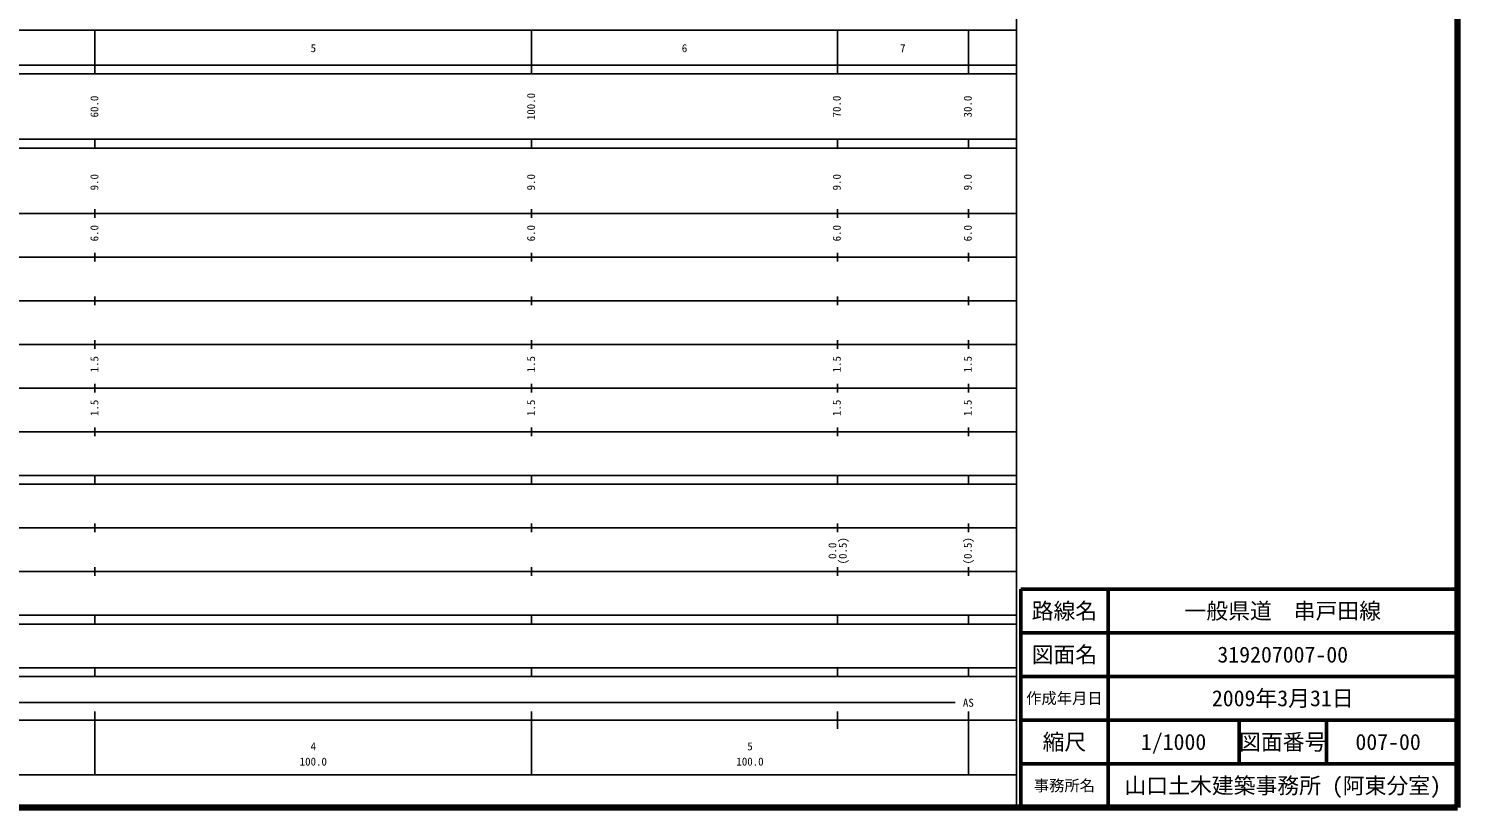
# Model space of a CAD drawing. Units: millimetres on the paper, enlarged 1000 times. Extents: x 40000 to 680000, y 20000 to 380000.
# Drawn here: x 352795 to 680000, y 20000 to 198357 of the extents above; entities that cross this region are included whole.
import ezdxf
from ezdxf.enums import TextEntityAlignment as Align

# ---------------------------------------------------------------- set-up
doc = ezdxf.new("R2010")
doc.units = ezdxf.units.MM
doc.header["$LTSCALE"] = 1000
for name, color, linetype, lineweight in [('M-TTL', 2, 'Continuous', 140), ('M-TTL-BAND', 7, 'Continuous', 25), ('M-TTL-FRAM', 2, 'Continuous', 50), ('M-TTL-LINE', 7, 'Continuous', 50)]:
    doc.layers.add(name, color=color, linetype=linetype, lineweight=lineweight)
doc.layers.add('M-TTL-TXT', color=7, linetype='Continuous')
doc.styles.add('ＭＳ ゴシック', font='')
doc.styles.get('ＭＳ ゴシック').set_extended_font_data('MS Gothic')

msp = doc.modelspace()

# ---------------------------------------------------------------- linework, layer by layer
at = {"layer": 'M-TTL'}
for p, q in [((680000, 20000), (680000, 380000)), ((40000, 20000), (680000, 20000))]:
    msp.add_line(p, q, dxfattribs=at)
at = {"layer": 'M-TTL-BAND'}
for p, q in [((579000, 20000), (579000, 370000)), ((68000, 198000), (579000, 198000)), ((368000, 188000), (368000, 198000)), ((468000, 188000), (468000, 198000)), ((538000, 188000), (538000, 198000)), ((568000, 188000), (568000, 198000)), ((40000, 190000), (579000, 190000)), ((40000, 188000), (579000, 188000)), ((40000, 173000), (579000, 173000)), ((40000, 171000), (579000, 171000)), ((368000, 171000), (368000, 173000)), ((468000, 171000), (468000, 173000)), ((538000, 171000), (538000, 173000)), ((568000, 171000), (568000, 173000)), ((40000, 156000), (579000, 156000)), ((368000, 155000), (368000, 157000)), ((468000, 155000), (468000, 157000)), ((538000, 155000), (538000, 157000)), ((568000, 155000), (568000, 157000)), ((46000, 146000), (579000, 146000)), ((368000, 145000), (368000, 147000)), ((468000, 145000), (468000, 147000)), ((538000, 145000), (538000, 147000)), ((568000, 145000), (568000, 147000)), ((52000, 136000), (579000, 136000)), ((368000, 135000), (368000, 137000)), ((468000, 135000), (468000, 137000)), ((538000, 135000), (538000, 137000)), ((568000, 135000), (568000, 137000)), ((46000, 126000), (579000, 126000)), ((368000, 125000), (368000, 127000)), ((468000, 125000), (468000, 127000)), ((538000, 125000), (538000, 127000)), ((568000, 125000), (568000, 127000)), ((52000, 116000), (579000, 116000)), ((368000, 115000), (368000, 117000)), ((468000, 115000), (468000, 117000)), ((538000, 115000), (538000, 117000)), ((568000, 115000), (568000, 117000)), ((46000, 106000), (579000, 106000)), ((368000, 105000), (368000, 107000)), ((468000, 105000), (468000, 107000)), ((538000, 105000), (538000, 107000)), ((568000, 105000), (568000, 107000)), ((40000, 96000), (579000, 96000)), ((368000, 94000), (368000, 96000)), ((468000, 94000), (468000, 96000)), ((538000, 94000), (538000, 96000)), ((568000, 94000), (568000, 96000)), ((40000, 94000), (579000, 94000)), ((49000, 84000), (579000, 84000)), ((368000, 83000), (368000, 85000)), ((468000, 83000), (468000, 85000)), ((538000, 83000), (538000, 85000)), ((568000, 83000), (568000, 85000)), ((40000, 74000), (579000, 74000)), ((368000, 73000), (368000, 75000)), ((468000, 73000), (468000, 75000)), ((538000, 73000), (538000, 75000)), ((568000, 73000), (568000, 75000)), ((40000, 64000), (579000, 64000)), ((368000, 62000), (368000, 64000)), ((468000, 62000), (468000, 64000)), ((538000, 62000), (538000, 64000)), ((568000, 62000), (568000, 64000)), ((40000, 62000), (579000, 62000)), ((40000, 52000), (579000, 52000)), ((40000, 50000), (579000, 50000)), ((368000, 50000), (368000, 52000)), ((468000, 50000), (468000, 52000)), ((538000, 50000), (538000, 52000)), ((568000, 50000), (568000, 52000)), ((71000, 44000), (565000, 44000)), ((40000, 40000), (579000, 40000)), ((368000, 27500), (368000, 42000)), ((468000, 27500), (468000, 42000)), ((538000, 38000), (538000, 42000)), ((568000, 27500), (568000, 42000)), ((68000, 27500), (579000, 27500))]:
    msp.add_line(p, q, dxfattribs=at)
at = {"layer": 'M-TTL-FRAM'}
for p, q in [((680000, 70000), (580000, 70000)), ((580000, 70000), (580000, 20000))]:
    msp.add_line(p, q, dxfattribs=at)
at = {"layer": 'M-TTL-LINE'}
for p, q in [((600000, 70000), (600000, 20000)), ((680000, 60000), (580000, 60000)), ((680000, 50000), (580000, 50000)), ((680000, 40000), (580000, 40000)), ((630000, 40000), (630000, 30000)), ((650000, 40000), (650000, 30000)), ((680000, 30000), (580000, 30000))]:
    msp.add_line(p, q, dxfattribs=at)

# ---------------------------------------------------------------- texts
at = {"layer": 'M-TTL-BAND', "style": 'ＭＳ ゴシック'}
for s, p in [('5', (418000, 192405)), ('6', (503000, 192405)), ('7', (553000, 192405)), ('AS', (568000, 42500)), ('4', (418000, 32523)), ('5', (518000, 32523)), ('100.0', (418000, 29033)), ('100.0', (518000, 29033))]:
    msp.add_text(s, height=1833, dxfattribs=at).set_placement(p, align=Align.BOTTOM_CENTER)
for s, p in [('100.0', (469329, 180500)), ('60.0', (369329, 180500)), ('70.0', (539329, 180500)), ('30.0', (569329, 180500)), ('9.0', (369329, 163174)), ('9.0', (469329, 163174)), ('9.0', (539329, 163174)), ('9.0', (569329, 163174)), ('6.0', (369329, 151500)), ('6.0', (469329, 151500)), ('6.0', (539329, 151500)), ('6.0', (569329, 151500)), ('1.5', (369329, 121500)), ('1.5', (469329, 121500)), ('1.5', (539329, 121500)), ('1.5', (569329, 121500)), ('1.5', (369329, 111500)), ('1.5', (469329, 111500)), ('1.5', (539329, 111500)), ('1.5', (569329, 111500)), ('0.0', (538329, 78764)), ('(0.5)', (540699, 78764)), ('(0.5)', (569329, 78764))]:
    msp.add_text(s, height=1833, rotation=90, dxfattribs=at).set_placement(p, align=Align.BOTTOM_CENTER)
at = {"layer": 'M-TTL-TXT', "style": 'ＭＳ ゴシック'}
for s, height, p in [('路線名', 3666, (590000, 65000)), ('路線名', 3666, (590000, 65000)), ('一般県道\u3000串戸田線', 3666, (640000, 65000)), ('図面名', 3666, (590000, 55000)), ('図面名', 3666, (590000, 55000)), ('319207007-00', 3666, (640000, 55000)), ('作成年月日', 2566, (590000, 45000)), ('作成年月日', 2566, (590000, 45000)), ('2009年3月31日', 3666, (640000, 45000)), ('縮尺', 3666, (590000, 35000)), ('縮尺', 3666, (590000, 35000)), ('1/1000', 3666, (615000, 35000)), ('図面番号', 3666, (640000, 35000)), ('図面番号', 3666, (640000, 35000)), ('007-00', 3666, (664125, 35000)), ('事務所名', 2566, (590000, 25000)), ('事務所名', 2566, (590000, 25000)), ('山口土木建築事務所 (阿東分室)', 3666, (640000, 25000))]:
    msp.add_text(s, height=height, dxfattribs=at).set_placement(p, align=Align.MIDDLE_CENTER)

doc.saveas('drawing.dxf')
